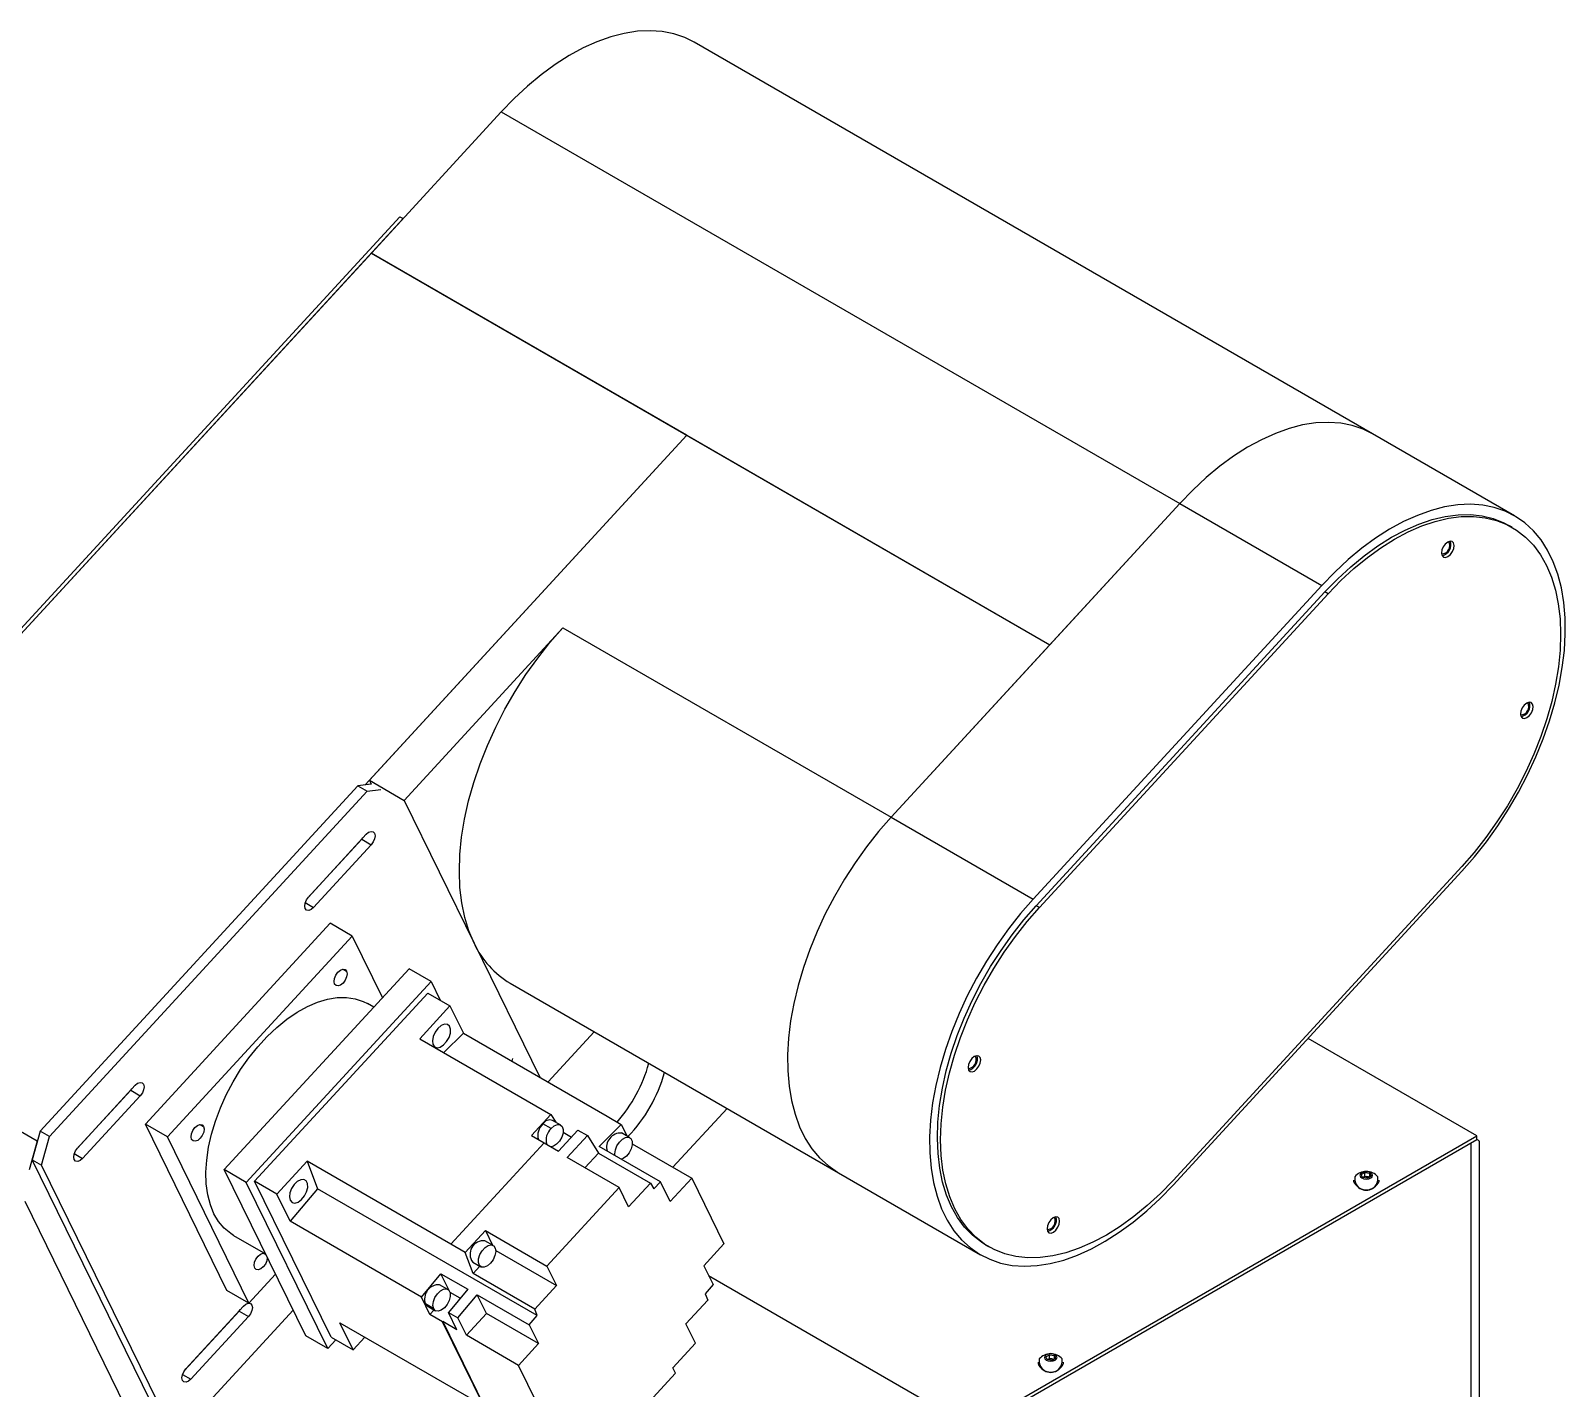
# Model space of a CAD drawing. Header units: millimetres. Extents: x 674 to 4388, y 772 to 3584.
# Drawn here: x 3168.8 to 3512.7, y 1568.8 to 1873 of the extents above; entities that cross this region are included whole.
import ezdxf

# ---------------------------------------------------------------- set-up
doc = ezdxf.new("R2010")
doc.units = ezdxf.units.MM
doc.layers.get('0').update_dxf_attribs({"lineweight": 35})

msp = doc.modelspace()

# ---------------------------------------------------------------- linework, layer by layer
at = {"color": 7, "linetype": 'Continuous', "lineweight": 25}
for p, q in [((3469.51, 1782.67), (3317.48, 1870.43)), ((3274.28, 1854.83), (3245.17, 1823.19)), ((3274.28, 1854.83), (3426.31, 1767.06)), ((3251.58, 1831.33), (3099.55, 1666.1)), ((3252.29, 1830.92), (3100.26, 1665.7)), ((3251.58, 1831.33), (3252.29, 1830.92)), ((3099.61, 1664.99), (3245.17, 1823.19)), ((3245.17, 1823.19), (3397.2, 1735.42)), ((3315.88, 1782.37), (3245.17, 1823.19)), ((3315.88, 1782.37), (3243.77, 1704)), ((3315.88, 1782.37), (3244.72, 1705.03)), ((3315.88, 1782.37), (3397.2, 1735.42)), ((3501.33, 1764.3), (3469.51, 1782.67)), ((3426.31, 1767.06), (3361.62, 1696.75)), ((3426.31, 1767.06), (3397.2, 1735.42)), ((3426.31, 1767.06), (3458.13, 1748.69)), ((3500.79, 1761.73), (3500.08, 1762.14)), ((3458.13, 1748.69), (3393.44, 1678.38)), ((3394.15, 1676.93), (3458.84, 1747.24)), ((3459.55, 1746.83), (3458.84, 1747.24)), ((3394.86, 1676.52), (3459.55, 1746.83)), ((3288.08, 1739.21), (3252.5, 1700.54)), ((3288.08, 1739.21), (3361.62, 1696.75)), ((3397.2, 1735.42), (3361.62, 1696.75)), ((3170.96, 1626.44), (3242.12, 1703.78)), ((3173.08, 1625.22), (3244.24, 1702.56)), ((3245.14, 1704.17), (3242.12, 1703.78)), ((3242.12, 1703.78), (3244.24, 1702.56)), ((3244.24, 1702.56), (3247.26, 1702.95)), ((3244.72, 1705.03), (3252.5, 1700.54)), ((3244.72, 1705.03), (3245.14, 1704.17)), ((3252.5, 1700.54), (3268.2, 1668.51)), ((3361.62, 1696.75), (3393.44, 1678.38)), ((3231.07, 1678.87), (3244.01, 1692.93)), ((3243.03, 1691.83), (3243.29, 1692.15)), ((3230.81, 1678.55), (3243.03, 1691.83)), ((3245.15, 1690.6), (3232.21, 1676.54)), ((3243.03, 1691.83), (3245.15, 1690.6)), ((3237.61, 1685.94), (3237.59, 1685.96)), ((3239.68, 1688.23), (3239.69, 1688.2)), ((3489.52, 1685.69), (3424.83, 1615.38)), ((3424.84, 1614.33), (3489.53, 1684.64)), ((3394.86, 1676.52), (3394.15, 1676.93)), ((3194.53, 1628), (3235.93, 1673)), ((3240.88, 1670.14), (3235.93, 1673)), ((3199.48, 1625.14), (3240.88, 1670.14)), ((3240.88, 1670.14), (3247.65, 1656.32)), ((3268.2, 1668.51), (3282.9, 1638.51)), ((3170.32, 1624.17), (3099.61, 1664.99)), ((3212.2, 1617.79), (3253.61, 1662.79)), ((3258.56, 1659.93), (3253.61, 1662.79)), ((3217.15, 1614.94), (3258.56, 1659.93)), ((3258.56, 1659.93), (3260.6, 1655.77)), ((3276.28, 1659.55), (3349.82, 1617.1)), ((3219.02, 1615.18), (3257.83, 1657.36)), ((3245.69, 1654.19), (3244.31, 1654.99)), ((3256, 1647.13), (3262.78, 1654.51)), ((3257.83, 1657.36), (3262.78, 1654.51)), ((3262.78, 1654.51), (3265.78, 1648.4)), ((3265.78, 1648.4), (3261.38, 1644.03)), ((3265.78, 1648.4), (3298.02, 1629.79)), ((3284.77, 1637.44), (3295.11, 1648.68)), ((3492.86, 1625.36), (3455.06, 1647.18)), ((3256, 1647.13), (3285.42, 1630.15)), ((3276.81, 1642.66), (3276.66, 1642.12)), ((3179.05, 1622.3), (3191.27, 1635.58)), ((3179.31, 1622.62), (3192.25, 1636.68)), ((3193.39, 1634.35), (3180.46, 1620.29)), ((3191.27, 1635.58), (3191.53, 1635.9)), ((3191.27, 1635.58), (3193.39, 1634.35)), ((3281.07, 1625.43), (3285.42, 1630.15)), ((3285.42, 1630.15), (3286.49, 1628.42)), ((3312.74, 1618.31), (3324.88, 1631.49)), ((3199.48, 1625.14), (3194.53, 1628)), ((3212.79, 1590.73), (3194.53, 1628)), ((3285.46, 1626.99), (3283.62, 1628.05)), ((3287.62, 1627.77), (3285.78, 1628.83)), ((3287.1, 1621.93), (3291.44, 1626.66)), ((3291.44, 1626.66), (3293.57, 1625.43)), ((3296.2, 1622.98), (3301.17, 1627.92)), ((3297.99, 1629.75), (3298.02, 1629.79)), ((3297.99, 1629.75), (3301.17, 1627.92)), ((3298.06, 1629.71), (3298.02, 1629.79)), ((3301.17, 1627.92), (3302.46, 1625.29)), ((3170.32, 1624.17), (3168.51, 1617.75)), ((3170.96, 1626.44), (3169.15, 1620.02)), ((3173.08, 1625.22), (3170.96, 1626.44)), ((3171.27, 1618.79), (3173.08, 1625.22)), ((3181.45, 1624.95), (3181.46, 1624.92)), ((3217.74, 1587.88), (3199.48, 1625.14)), ((3283.9, 1623.8), (3263, 1601.08)), ((3263.01, 1601.05), (3283.92, 1623.77)), ((3281.07, 1625.43), (3283.9, 1623.8)), ((3283.9, 1623.8), (3283.92, 1623.77)), ((3283.92, 1623.77), (3287.1, 1621.93)), ((3288.16, 1626.17), (3290.01, 1625.1)), ((3293.57, 1625.43), (3289.02, 1620.5)), ((3293.57, 1625.43), (3296.03, 1621.46)), ((3303.07, 1624.94), (3301.23, 1626)), ((3303.64, 1623.56), (3316.96, 1615.87)), ((3379.72, 1560.04), (3492.86, 1625.36)), ((3379.72, 1559.23), (3492.86, 1624.54)), ((3380.95, 1559.94), (3491.63, 1623.83)), ((3491.63, 1533.62), (3491.63, 1623.83)), ((3492.86, 1624.54), (3492.86, 1625.36)), ((3493.51, 1533.47), (3493.51, 1624.16)), ((3169.15, 1620.02), (3171.27, 1618.79)), ((3197.7, 1561.79), (3169.15, 1620.02)), ((3179.39, 1622.66), (3179.37, 1622.68)), ((3230.75, 1619.69), (3223.97, 1612.32)), ((3230.75, 1619.69), (3233.11, 1613.5)), ((3263, 1601.08), (3230.75, 1619.69)), ((3300.69, 1613.76), (3289.02, 1620.5)), ((3293.02, 1618.19), (3296.03, 1621.46)), ((3296.03, 1621.46), (3307.7, 1614.72)), ((3309.99, 1615.02), (3296.2, 1622.98)), ((3199.82, 1560.57), (3171.27, 1618.79)), ((3217.15, 1614.94), (3212.2, 1617.79)), ((3230.47, 1580.53), (3212.2, 1617.79)), ((3349.82, 1617.1), (3381.64, 1598.73)), ((3466.99, 1616.67), (3467.81, 1617.14)), ((3467.29, 1616.03), (3466.99, 1616.67)), ((3467.4, 1616.06), (3467.81, 1616.29)), ((3467.81, 1617.14), (3468.93, 1616.97)), ((3467.81, 1616.29), (3467.81, 1617.14)), ((3467.81, 1616.29), (3468.37, 1616.21)), ((3468.37, 1616.21), (3468.88, 1616.13)), ((3469.22, 1616.33), (3468.41, 1615.85)), ((3468.93, 1616.97), (3469.22, 1616.33)), ((3468.93, 1616.15), (3468.93, 1616.97)), ((3235.42, 1577.67), (3217.15, 1614.94)), ((3223.97, 1612.32), (3219.02, 1615.18)), ((3236.15, 1580.24), (3219.02, 1615.18)), ((3233.11, 1613.5), (3226.96, 1606.22)), ((3282.32, 1585.09), (3233.11, 1613.5)), ((3300.69, 1613.76), (3284.52, 1596.18)), ((3302.82, 1609.42), (3300.69, 1613.76)), ((3307.7, 1614.72), (3302.82, 1609.42)), ((3307.7, 1614.72), (3308.46, 1613.5)), ((3308.46, 1613.5), (3309.99, 1615.02)), ((3312.14, 1610.63), (3309.99, 1615.02)), ((3316.96, 1615.87), (3312.14, 1610.63)), ((3316.96, 1615.87), (3324.18, 1601.14)), ((3465.26, 1615.46), (3465.26, 1615.15)), ((3468.41, 1615.85), (3467.29, 1616.03)), ((3467.4, 1616.06), (3467.34, 1616.02)), ((3467.34, 1616.02), (3467.4, 1616.06)), ((3470.96, 1615.15), (3470.96, 1615.46)), ((3192.68, 1559.38), (3167.56, 1610.62)), ((3226.96, 1606.22), (3223.97, 1612.32)), ((3256.38, 1589.23), (3226.96, 1606.22)), ((3214.31, 1603.03), (3221.47, 1598.9)), ((3266.19, 1599.21), (3270.73, 1604.14)), ((3270.73, 1604.14), (3284.52, 1596.18)), ((3270.73, 1604.14), (3272.34, 1600.86)), ((3263.01, 1601.05), (3263, 1601.08)), ((3266.19, 1599.21), (3263.01, 1601.05)), ((3267.98, 1594.51), (3266.19, 1599.21)), ((3272.47, 1600.78), (3270.63, 1601.85)), ((3273.03, 1599.7), (3286.65, 1591.85)), ((3319.69, 1596.25), (3324.18, 1601.14)), ((3382.89, 1600.89), (3383.6, 1600.48)), ((3267.88, 1597.08), (3269.72, 1596.02)), ((3269.49, 1596.15), (3267.98, 1594.51)), ((3284.52, 1596.18), (3286.65, 1591.85)), ((3319.69, 1596.25), (3321.74, 1592.06)), ((3223.7, 1594.35), (3217.74, 1587.88)), ((3256.38, 1589.23), (3260.77, 1594.44)), ((3260.77, 1594.44), (3266.78, 1590.97)), ((3262.82, 1590.25), (3260.77, 1594.44)), ((3281.77, 1586.55), (3267.98, 1594.51)), ((3320.75, 1594.09), (3379.72, 1560.04)), ((3217.74, 1587.88), (3212.79, 1590.73)), ((3258.29, 1585.32), (3256.38, 1589.23)), ((3262.29, 1590.94), (3260.45, 1592)), ((3266.78, 1590.97), (3262.42, 1585.8)), ((3262.8, 1590.22), (3262.82, 1590.25)), ((3265.07, 1588.95), (3262.82, 1590.25)), ((3264.54, 1584.58), (3268.9, 1589.75)), ((3268.9, 1589.75), (3280.56, 1583.01)), ((3270.95, 1585.55), (3268.9, 1589.75)), ((3286.65, 1591.85), (3281.77, 1586.55)), ((3321.74, 1592.06), (3319.99, 1589.97)), ((3319.99, 1589.97), (3320.54, 1588.52)), ((3203.32, 1572.81), (3215.54, 1586.09)), ((3203.58, 1573.13), (3216.52, 1587.19)), ((3227.63, 1586.33), (3204.48, 1561.17)), ((3215.54, 1586.09), (3215.79, 1586.41)), ((3215.54, 1586.09), (3217.66, 1584.86)), ((3259.14, 1586.63), (3257.3, 1587.69)), ((3257.7, 1587.24), (3259.54, 1586.18)), ((3258.29, 1585.32), (3259.24, 1586.35)), ((3261.12, 1583.69), (3258.29, 1585.32)), ((3262.42, 1585.8), (3264.54, 1584.58)), ((3264.34, 1581.89), (3262.42, 1585.8)), ((3266.46, 1580.66), (3270.95, 1585.55)), ((3282.62, 1578.82), (3270.95, 1585.55)), ((3282.32, 1585.09), (3281.77, 1586.55)), ((3315.66, 1583.22), (3320.54, 1588.52)), ((3217.66, 1584.86), (3204.72, 1570.8)), ((3238.1, 1583.49), (3270.35, 1564.88)), ((3241.1, 1577.38), (3238.1, 1583.49)), ((3261.15, 1583.73), (3261.12, 1583.69)), ((3270.35, 1564.88), (3261.12, 1583.69)), ((3261.15, 1583.73), (3270.38, 1564.91)), ((3264.34, 1581.89), (3261.15, 1583.73)), ((3266.46, 1580.66), (3264.54, 1584.58)), ((3280.56, 1583.01), (3282.32, 1585.09)), ((3280.56, 1583.01), (3282.62, 1578.82)), ((3317.79, 1578.88), (3315.66, 1583.22)), ((3235.42, 1577.67), (3230.47, 1580.53)), ((3237.22, 1579.62), (3235.42, 1577.67)), ((3236.15, 1580.24), (3241.1, 1577.38)), ((3243.73, 1580.24), (3241.1, 1577.38)), ((3278.13, 1573.93), (3266.46, 1580.66)), ((3282.62, 1578.82), (3278.13, 1573.93)), ((3312.74, 1573.4), (3317.79, 1578.88)), ((3205.72, 1575.45), (3205.73, 1575.42)), ((3396.28, 1575.85), (3397.1, 1576.32)), ((3396.58, 1575.21), (3396.28, 1575.85)), ((3397.7, 1575.03), (3396.58, 1575.21)), ((3396.69, 1575.24), (3396.63, 1575.2)), ((3396.63, 1575.2), (3396.69, 1575.24)), ((3396.69, 1575.24), (3397.1, 1575.47)), ((3397.1, 1576.32), (3398.21, 1576.15)), ((3397.1, 1575.47), (3397.1, 1576.32)), ((3397.1, 1575.47), (3397.66, 1575.39)), ((3397.66, 1575.39), (3398.17, 1575.31)), ((3398.51, 1575.51), (3397.7, 1575.03)), ((3398.21, 1576.15), (3398.51, 1575.51)), ((3398.21, 1575.33), (3398.21, 1576.15)), ((3203.65, 1573.17), (3203.63, 1573.19)), ((3285.35, 1559.2), (3278.13, 1573.93)), ((3294.96, 1552.24), (3313.33, 1572.21)), ((3313.33, 1572.21), (3312.74, 1573.4)), ((3394.55, 1574.64), (3394.55, 1574.33)), ((3400.25, 1574.33), (3400.25, 1574.64))]:
    msp.add_line(p, q, dxfattribs=at)
at = {"color": 8, "linetype": 'Continuous', "lineweight": 25}
for p, q in [((3230.35, 1677.62), (3232.21, 1676.54)), ((3238.85, 1662.7), (3239.6, 1662.27)), ((3206.83, 1627.9), (3207.57, 1627.47)), ((3178.59, 1621.37), (3180.46, 1620.29)), ((3220.96, 1599.08), (3221.54, 1598.74)), ((3202.85, 1571.88), (3204.72, 1570.8))]:
    msp.add_line(p, q, dxfattribs=at)
at = {"color": 7, "linetype": 'Continuous', "lineweight": 25, "flags": 128}
for points in [[(3317.48, 1870.43), (3315.4, 1871.47), (3312.95, 1872.3), (3310.35, 1872.82), (3307.61, 1873.01), (3304.77, 1872.87), (3301.83, 1872.41), (3298.81, 1871.63), (3295.73, 1870.54), (3292.62, 1869.13), (3289.49, 1867.42), (3286.36, 1865.42), (3283.25, 1863.15), (3280.19, 1860.61), (3277.2, 1857.83), (3274.28, 1854.83)], [(3469.51, 1782.67), (3467.43, 1783.7), (3464.97, 1784.54), (3462.37, 1785.05), (3459.64, 1785.24), (3456.8, 1785.11), (3453.85, 1784.65), (3450.83, 1783.87), (3447.76, 1782.77), (3444.64, 1781.36), (3441.51, 1779.66), (3438.39, 1777.66), (3435.28, 1775.39), (3432.22, 1772.85), (3429.22, 1770.07), (3426.31, 1767.06)], [(3469.51, 1782.67), (3467.43, 1783.7), (3464.97, 1784.54), (3462.37, 1785.05), (3459.64, 1785.24), (3456.8, 1785.11), (3453.85, 1784.65), (3450.83, 1783.87), (3447.76, 1782.77), (3444.64, 1781.36), (3441.51, 1779.66), (3438.39, 1777.66), (3435.28, 1775.39), (3432.22, 1772.85), (3429.22, 1770.07), (3426.31, 1767.06)], [(3489.53, 1684.64), (3492.34, 1687.86), (3495.03, 1691.26), (3497.59, 1694.83), (3499.99, 1698.54), (3502.22, 1702.36), (3504.27, 1706.28), (3506.12, 1710.27), (3507.76, 1714.3), (3509.18, 1718.34), (3510.37, 1722.37), (3511.32, 1726.37), (3512.03, 1730.3), (3512.49, 1734.14), (3512.71, 1737.87), (3512.67, 1741.47), (3512.37, 1744.9), (3511.83, 1748.15), (3511.04, 1751.2), (3510.01, 1754.02), (3508.75, 1756.6), (3507.26, 1758.92), (3505.55, 1760.96), (3503.64, 1762.72), (3501.53, 1764.18), (3499.25, 1765.33), (3496.79, 1766.17), (3494.19, 1766.68), (3491.46, 1766.88), (3488.62, 1766.74), (3485.67, 1766.28), (3482.65, 1765.5), (3479.58, 1764.4), (3476.46, 1763), (3473.33, 1761.29), (3470.21, 1759.29), (3467.1, 1757.02), (3464.04, 1754.48), (3461.04, 1751.7), (3458.13, 1748.69)], [(3458.84, 1747.24), (3461.7, 1750.18), (3464.64, 1752.9), (3467.64, 1755.36), (3470.68, 1757.57), (3473.75, 1759.49), (3476.82, 1761.12), (3479.86, 1762.45), (3482.87, 1763.46), (3485.81, 1764.16), (3488.67, 1764.53), (3491.43, 1764.57), (3494.07, 1764.29), (3496.57, 1763.68), (3498.91, 1762.75), (3500.08, 1762.14)], [(3459.55, 1746.83), (3462.41, 1749.77), (3465.35, 1752.49), (3468.35, 1754.95), (3471.39, 1757.16), (3474.46, 1759.08), (3477.52, 1760.71), (3480.57, 1762.04), (3483.57, 1763.05), (3486.52, 1763.75), (3489.38, 1764.12), (3492.14, 1764.16), (3494.77, 1763.88), (3497.28, 1763.27), (3499.62, 1762.34), (3501.8, 1761.1), (3503.78, 1759.55), (3505.57, 1757.7), (3507.15, 1755.57), (3508.5, 1753.17), (3509.62, 1750.52), (3510.5, 1747.64), (3511.14, 1744.54), (3511.53, 1741.25), (3511.66, 1737.78), (3511.54, 1734.17), (3511.17, 1730.44), (3510.54, 1726.61), (3509.67, 1722.71), (3508.57, 1718.77), (3507.22, 1714.81), (3505.66, 1710.86), (3503.88, 1706.94), (3501.9, 1703.09), (3499.74, 1699.33), (3497.4, 1695.69), (3494.91, 1692.18), (3492.28, 1688.84), (3489.52, 1685.69)], [(3485.82, 1757.97), (3485.37, 1757.35), (3485.07, 1756.64), (3484.98, 1755.96), (3485.1, 1755.4), (3485.41, 1755.06), (3485.88, 1754.99), (3486.42, 1755.19), (3486.96, 1755.64), (3487.41, 1756.27), (3487.71, 1756.98), (3487.8, 1757.66), (3487.68, 1758.21), (3487.37, 1758.55), (3486.9, 1758.63), (3486.36, 1758.42), (3485.82, 1757.97)], [(3268.2, 1668.51), (3267.02, 1671.29), (3266.1, 1674.31), (3265.43, 1677.56), (3265.03, 1681.01), (3264.89, 1684.63), (3265.01, 1688.41), (3265.4, 1692.32), (3266.06, 1696.34), (3266.97, 1700.42), (3268.13, 1704.55), (3269.53, 1708.7), (3271.17, 1712.84), (3273.04, 1716.94), (3275.11, 1720.98), (3277.38, 1724.92), (3279.82, 1728.73), (3282.44, 1732.41), (3285.19, 1735.9), (3288.08, 1739.21)], [(3503.52, 1721.87), (3503.07, 1721.25), (3502.77, 1720.54), (3502.67, 1719.85), (3502.79, 1719.3), (3503.11, 1718.96), (3503.58, 1718.89), (3504.12, 1719.09), (3504.66, 1719.54), (3505.11, 1720.17), (3505.41, 1720.88), (3505.5, 1721.56), (3505.38, 1722.11), (3505.06, 1722.45), (3504.6, 1722.53), (3504.06, 1722.32), (3503.52, 1721.87)], [(3361.62, 1696.75), (3358.81, 1693.54), (3356.11, 1690.14), (3353.56, 1686.57), (3351.16, 1682.86), (3348.93, 1679.03), (3346.88, 1675.11), (3345.03, 1671.13), (3343.39, 1667.1), (3341.97, 1663.06), (3340.78, 1659.02), (3339.83, 1655.03), (3339.12, 1651.1), (3338.65, 1647.25), (3338.44, 1643.52), (3338.48, 1639.93), (3338.77, 1636.5), (3339.31, 1633.25), (3340.1, 1630.2), (3341.13, 1627.38), (3342.4, 1624.8), (3343.89, 1622.48), (3345.59, 1620.43), (3347.51, 1618.68), (3349.61, 1617.22), (3349.82, 1617.1)], [(3361.62, 1696.75), (3358.81, 1693.54), (3356.11, 1690.14), (3353.56, 1686.57), (3351.16, 1682.86), (3348.93, 1679.03), (3346.88, 1675.11), (3345.03, 1671.13), (3343.39, 1667.1), (3341.97, 1663.06), (3340.78, 1659.02), (3339.83, 1655.03), (3339.12, 1651.1), (3338.65, 1647.25), (3338.44, 1643.52), (3338.48, 1639.93), (3338.77, 1636.5), (3339.31, 1633.25), (3340.1, 1630.2), (3341.13, 1627.38), (3342.4, 1624.8), (3343.89, 1622.48), (3345.59, 1620.43), (3347.51, 1618.68), (3349.61, 1617.22), (3349.82, 1617.1)], [(3244.01, 1692.93), (3244.55, 1693.38), (3245.09, 1693.58), (3245.55, 1693.51), (3245.87, 1693.17), (3245.99, 1692.62), (3245.9, 1691.94), (3245.6, 1691.23), (3245.15, 1690.6)], [(3232.21, 1676.54), (3231.67, 1676.09), (3231.13, 1675.89), (3230.66, 1675.96), (3230.35, 1676.3), (3230.23, 1676.85), (3230.32, 1677.53), (3230.62, 1678.24), (3231.07, 1678.87)], [(3393.44, 1678.38), (3390.63, 1675.17), (3387.93, 1671.77), (3385.38, 1668.2), (3382.98, 1664.49), (3380.75, 1660.66), (3378.7, 1656.75), (3376.85, 1652.76), (3375.21, 1648.73), (3373.79, 1644.69), (3372.6, 1640.66), (3371.65, 1636.66), (3370.94, 1632.73), (3370.47, 1628.88), (3370.26, 1625.15), (3370.3, 1621.56), (3370.59, 1618.13), (3371.13, 1614.88), (3371.92, 1611.83), (3372.95, 1609.01), (3374.22, 1606.43), (3375.71, 1604.11), (3377.41, 1602.07), (3379.33, 1600.31), (3381.43, 1598.85), (3383.72, 1597.69), (3386.17, 1596.86), (3388.77, 1596.34), (3391.5, 1596.15), (3394.35, 1596.29), (3397.29, 1596.75), (3400.31, 1597.53), (3403.39, 1598.62), (3406.5, 1600.03), (3409.63, 1601.74), (3412.76, 1603.74), (3415.86, 1606.01), (3418.93, 1608.55), (3421.92, 1611.33), (3424.84, 1614.33)], [(3382.89, 1600.89), (3381.88, 1601.52), (3379.89, 1603.07), (3378.1, 1604.92), (3376.53, 1607.05), (3375.17, 1609.45), (3374.05, 1612.1), (3373.17, 1614.98), (3372.53, 1618.08), (3372.15, 1621.37), (3372.01, 1624.84), (3372.13, 1628.45), (3372.51, 1632.18), (3373.13, 1636.01), (3374, 1639.91), (3375.11, 1643.85), (3376.45, 1647.81), (3378.01, 1651.76), (3379.79, 1655.68), (3381.77, 1659.53), (3383.93, 1663.29), (3386.27, 1666.93), (3388.77, 1670.44), (3391.4, 1673.78), (3394.15, 1676.93)], [(3424.83, 1615.38), (3421.97, 1612.44), (3419.03, 1609.72), (3416.03, 1607.26), (3412.99, 1605.05), (3409.92, 1603.13), (3406.86, 1601.5), (3403.81, 1600.17), (3400.81, 1599.16), (3397.87, 1598.46), (3395.01, 1598.09), (3392.25, 1598.05), (3389.61, 1598.33), (3387.11, 1598.94), (3384.76, 1599.87), (3382.59, 1601.11), (3380.6, 1602.66), (3378.81, 1604.51), (3377.23, 1606.64), (3375.88, 1609.04), (3374.76, 1611.69), (3373.88, 1614.57), (3373.24, 1617.67), (3372.85, 1620.96), (3372.72, 1624.43), (3372.84, 1628.04), (3373.21, 1631.77), (3373.84, 1635.6), (3374.71, 1639.5), (3375.82, 1643.44), (3377.16, 1647.4), (3378.72, 1651.35), (3380.5, 1655.27), (3382.48, 1659.12), (3384.64, 1662.88), (3386.98, 1666.52), (3389.47, 1670.03), (3392.1, 1673.37), (3394.86, 1676.52)], [(3239.6, 1662.27), (3239.72, 1661.7), (3239.62, 1660.99), (3239.32, 1660.26), (3238.85, 1659.61), (3238.29, 1659.15), (3237.73, 1658.94), (3237.25, 1659.02), (3236.92, 1659.37), (3236.8, 1659.94), (3236.9, 1660.64), (3237.2, 1661.37), (3237.67, 1662.02), (3238.23, 1662.49), (3238.79, 1662.7), (3239.27, 1662.62), (3239.6, 1662.27)], [(3214.31, 1603.03), (3213.65, 1603.44), (3212.2, 1604.65), (3210.94, 1606.15), (3209.9, 1607.91), (3209.09, 1609.93), (3208.52, 1612.16), (3208.19, 1614.6), (3208.1, 1617.2), (3208.27, 1619.94), (3208.68, 1622.79), (3209.33, 1625.71), (3210.22, 1628.67), (3211.33, 1631.63), (3212.66, 1634.56), (3214.17, 1637.43), (3215.87, 1640.2), (3217.72, 1642.83), (3219.71, 1645.31), (3221.81, 1647.59), (3224, 1649.66), (3226.25, 1651.48), (3228.54, 1653.04), (3230.84, 1654.32), (3233.12, 1655.3), (3235.35, 1655.98), (3237.51, 1656.33), (3239.58, 1656.37), (3241.53, 1656.09), (3243.33, 1655.49), (3244.31, 1654.99)], [(3260.06, 1649.44), (3259.44, 1648.59), (3259.01, 1647.63), (3258.84, 1646.68), (3258.94, 1645.88), (3259.31, 1645.33), (3259.89, 1645.11), (3260.6, 1645.25), (3261.36, 1645.72), (3262.04, 1646.47), (3262.58, 1647.39), (3262.88, 1648.37), (3262.92, 1649.25), (3262.68, 1649.94), (3262.2, 1650.33), (3261.54, 1650.38), (3260.79, 1650.07), (3260.06, 1649.44)], [(3379.72, 1642.67), (3379.27, 1642.04), (3378.97, 1641.33), (3378.88, 1640.65), (3379, 1640.1), (3379.32, 1639.76), (3379.78, 1639.69), (3380.33, 1639.89), (3380.86, 1640.34), (3381.32, 1640.96), (3381.61, 1641.67), (3381.71, 1642.36), (3381.59, 1642.91), (3381.27, 1643.25), (3380.8, 1643.32), (3380.26, 1643.12), (3379.72, 1642.67)], [(3192.25, 1636.68), (3192.79, 1637.13), (3193.33, 1637.34), (3193.8, 1637.26), (3194.12, 1636.92), (3194.24, 1636.37), (3194.14, 1635.69), (3193.85, 1634.98), (3193.39, 1634.35)], [(3207.57, 1627.47), (3207.7, 1626.9), (3207.6, 1626.19), (3207.29, 1625.46), (3206.83, 1624.81), (3206.27, 1624.35), (3205.71, 1624.14), (3205.23, 1624.21), (3204.9, 1624.56), (3204.78, 1625.14), (3204.87, 1625.84), (3205.18, 1626.57), (3205.65, 1627.22), (3206.2, 1627.69), (3206.77, 1627.9), (3207.25, 1627.82), (3207.57, 1627.47)], [(3285.46, 1626.99), (3286.15, 1627.58), (3286.86, 1627.87), (3287.48, 1627.83), (3287.94, 1627.46), (3288.17, 1626.81), (3288.13, 1625.96), (3287.84, 1625.04), (3287.34, 1624.17), (3286.69, 1623.46), (3285.97, 1623.01), (3285.46, 1622.88)], [(3299.82, 1620.9), (3299.75, 1621.33), (3299.85, 1622.21), (3300.2, 1623.13), (3300.75, 1623.97), (3301.43, 1624.62), (3302.14, 1625), (3302.79, 1625.04), (3303.3, 1624.75), (3303.59, 1624.16), (3303.62, 1623.36), (3303.39, 1622.44), (3302.94, 1621.54), (3302.31, 1620.78), (3301.61, 1620.26), (3301.2, 1620.1)], [(3180.46, 1620.29), (3179.92, 1619.84), (3179.37, 1619.64), (3178.91, 1619.71), (3178.59, 1620.05), (3178.47, 1620.6), (3178.57, 1621.29), (3178.86, 1621.99), (3179.31, 1622.62)], [(3467.1, 1617.08), (3466.79, 1616.81), (3466.68, 1616.5), (3466.79, 1616.18), (3467.1, 1615.92), (3467.56, 1615.74), (3468.11, 1615.68), (3468.65, 1615.74), (3469.12, 1615.92), (3469.43, 1616.18), (3469.53, 1616.5), (3469.43, 1616.81), (3469.12, 1617.08), (3468.65, 1617.26), (3468.11, 1617.32), (3467.56, 1617.26), (3467.1, 1617.08)], [(3226.99, 1610.92), (3227.41, 1610.44), (3228.04, 1610.31), (3228.77, 1610.53), (3229.52, 1611.09), (3230.17, 1611.89), (3230.66, 1612.84), (3230.9, 1613.8), (3230.86, 1614.65), (3230.56, 1615.27), (3230.02, 1615.58), (3229.33, 1615.53), (3228.58, 1615.14), (3227.87, 1614.45), (3227.29, 1613.56), (3226.92, 1612.59), (3226.82, 1611.66), (3226.99, 1610.92)], [(3397.42, 1606.57), (3396.97, 1605.94), (3396.67, 1605.23), (3396.58, 1604.55), (3396.7, 1604), (3397.01, 1603.66), (3397.48, 1603.58), (3398.02, 1603.79), (3398.56, 1604.24), (3399.01, 1604.86), (3399.31, 1605.57), (3399.4, 1606.26), (3399.28, 1606.81), (3398.97, 1607.15), (3398.5, 1607.22), (3397.96, 1607.02), (3397.42, 1606.57)], [(3221.82, 1598.17), (3221.83, 1598.08), (3221.73, 1597.37), (3221.42, 1596.64), (3220.96, 1595.99), (3220.4, 1595.53), (3219.84, 1595.32), (3219.36, 1595.39), (3219.03, 1595.74), (3218.9, 1596.31), (3219, 1597.02), (3219.31, 1597.75), (3219.78, 1598.4), (3220.33, 1598.86), (3220.89, 1599.08), (3221.16, 1599.07)], [(3271.88, 1596.8), (3271.18, 1596.21), (3270.48, 1595.92), (3269.85, 1595.96), (3269.4, 1596.33), (3269.17, 1596.98), (3269.2, 1597.82), (3269.49, 1598.75), (3270, 1599.62), (3270.65, 1600.33), (3271.36, 1600.78), (3272.04, 1600.91), (3272.59, 1600.7), (3272.94, 1600.18), (3273.04, 1599.42), (3272.87, 1598.52), (3272.47, 1597.61), (3271.88, 1596.8)], [(3259.14, 1586.63), (3258.97, 1587.34), (3259.07, 1588.21), (3259.42, 1589.13), (3259.97, 1589.98), (3260.65, 1590.63), (3261.36, 1591), (3262.02, 1591.05), (3262.52, 1590.75), (3262.81, 1590.17), (3262.84, 1589.36), (3262.61, 1588.45), (3262.16, 1587.55), (3261.53, 1586.79), (3260.83, 1586.26), (3260.13, 1586.05), (3259.54, 1586.18), (3259.14, 1586.63)], [(3216.52, 1587.19), (3217.05, 1587.64), (3217.6, 1587.84), (3218.06, 1587.77), (3218.38, 1587.43), (3218.5, 1586.88), (3218.4, 1586.2), (3218.11, 1585.49), (3217.66, 1584.86)], [(3257.3, 1587.69), (3257.7, 1587.24), (3257.7, 1587.24)], [(3396.39, 1576.26), (3396.08, 1575.99), (3395.97, 1575.68), (3396.08, 1575.36), (3396.39, 1575.1), (3396.85, 1574.92), (3397.4, 1574.86), (3397.94, 1574.92), (3398.41, 1575.1), (3398.71, 1575.36), (3398.82, 1575.68), (3398.71, 1575.99), (3398.41, 1576.26), (3397.94, 1576.44), (3397.4, 1576.5), (3396.85, 1576.44), (3396.39, 1576.26)], [(3204.72, 1570.8), (3204.18, 1570.35), (3203.64, 1570.15), (3203.17, 1570.22), (3202.85, 1570.56), (3202.73, 1571.11), (3202.83, 1571.79), (3203.12, 1572.5), (3203.58, 1573.13)]]:
    msp.add_lwpolyline(points, dxfattribs=at)
at = {"color": 7, "linetype": 'Continuous', "lineweight": 25}
for centre, radius, start, end in [((3484.92, 1757.66), 1.9, 272.1451, 27.8603), ((3484.53, 1757.89), 2.56, 283.0142, 16.9912), ((3502.62, 1721.56), 1.9, 272.1457, 27.8597), ((3502.22, 1721.78), 2.56, 283.0142, 16.9912), ((3286.81, 1677.17), 20.53, 204.9503, 239.143), ((3275.19, 1650.5), 33.36, 318.6372, 344.5443), ((3378.82, 1642.35), 1.9, 272.1468, 27.8586), ((3378.43, 1642.58), 2.56, 283.0142, 16.9912), ((3278.77, 1648.45), 33.32, 315.7301, 344.5459), ((3285.84, 1625.51), 3.38, 131.2489, 196.6408), ((3285.17, 1627.13), 1.8, 70.3164, 149.4145), ((3287.8, 1624.42), 3.48, 132.4394, 196.1065), ((3301.09, 1622.78), 3.22, 87.4583, 194.8541), ((3468.11, 1614.02), 3.35, 40.1188, 139.8812), ((3468.11, 1614.69), 1.54, 80.2289, 117.3572), ((3468.18, 1614.9), 1.32, 62.7789, 81.9388), ((3468.11, 1616.35), 3.09, 202.7403, 337.2597), ((3468.11, 1615.77), 2.6, 170.8692, 9.1308), ((3396.52, 1606.25), 1.9, 272.1462, 27.8592), ((3396.13, 1606.48), 2.56, 283.0142, 16.9912), ((3270.26, 1598.88), 2.98, 82.8384, 217.167), ((3260.28, 1588.82), 3.19, 86.8686, 200.8047), ((3397.4, 1574.95), 2.6, 170.8692, 9.1308), ((3397.4, 1573.2), 3.35, 40.1188, 139.8812), ((3397.4, 1573.87), 1.54, 80.2289, 117.3572), ((3397.47, 1574.08), 1.32, 62.7789, 81.9388), ((3397.4, 1575.53), 3.09, 202.7403, 337.2597)]:
    msp.add_arc(centre, radius, start, end, dxfattribs=at)
msp.add_ellipse((3358.51, 1702.11), major_axis=(135, -77.95), ratio=0.00007, start_param=0.000041, end_param=0.098238, dxfattribs=at)

doc.saveas('drawing.dxf')
